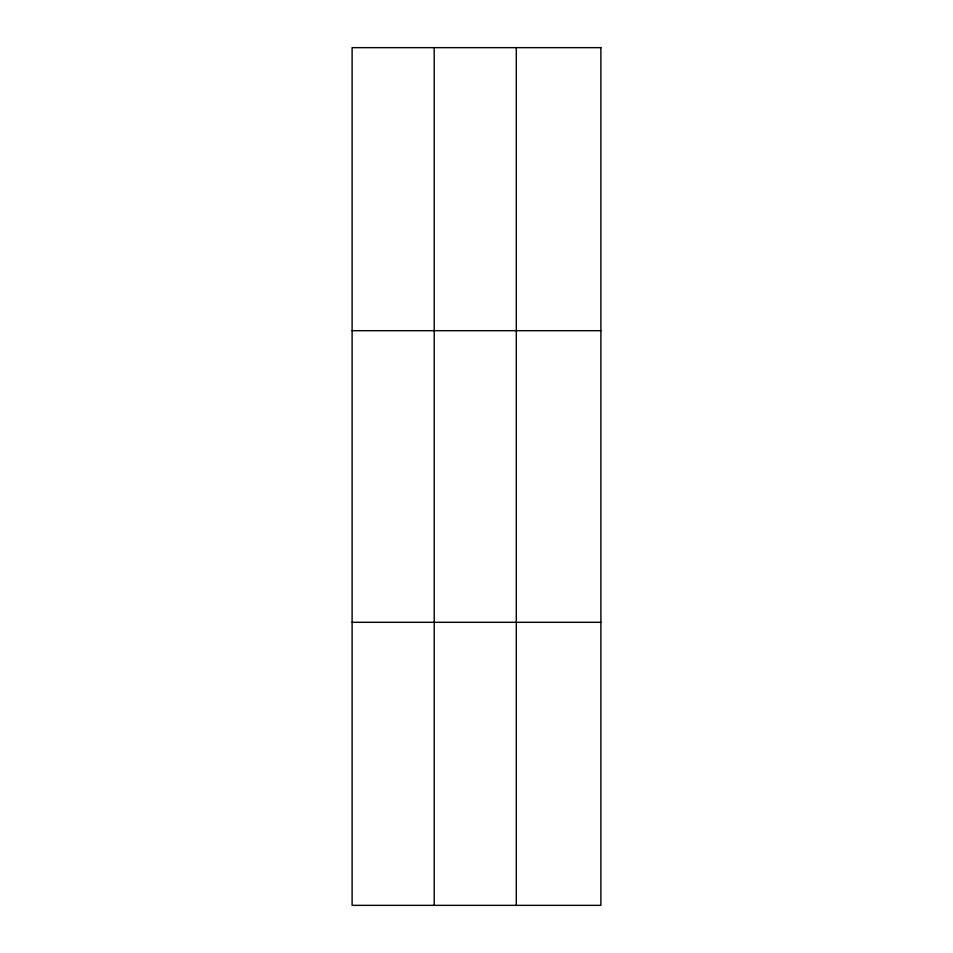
<?xml version="1.0" encoding="UTF-8"?>
<svg xmlns="http://www.w3.org/2000/svg" width="953" height="953" viewBox="0 0 953 953"><rect width="100%" height="100%" fill="white"/><g stroke="black" fill="none" stroke-linecap="round" stroke-linejoin="round"><path stroke-width="1.43" d="M434.211 905.35L434.211 47.65M516.3 905.35L516.3 47.65M352.11 330.691L600.89 330.691M352.11 622.309L600.89 622.309M600.89 47.65L600.89 905.35L352.11 905.35L352.11 47.65L600.89 47.65"/></g></svg>
